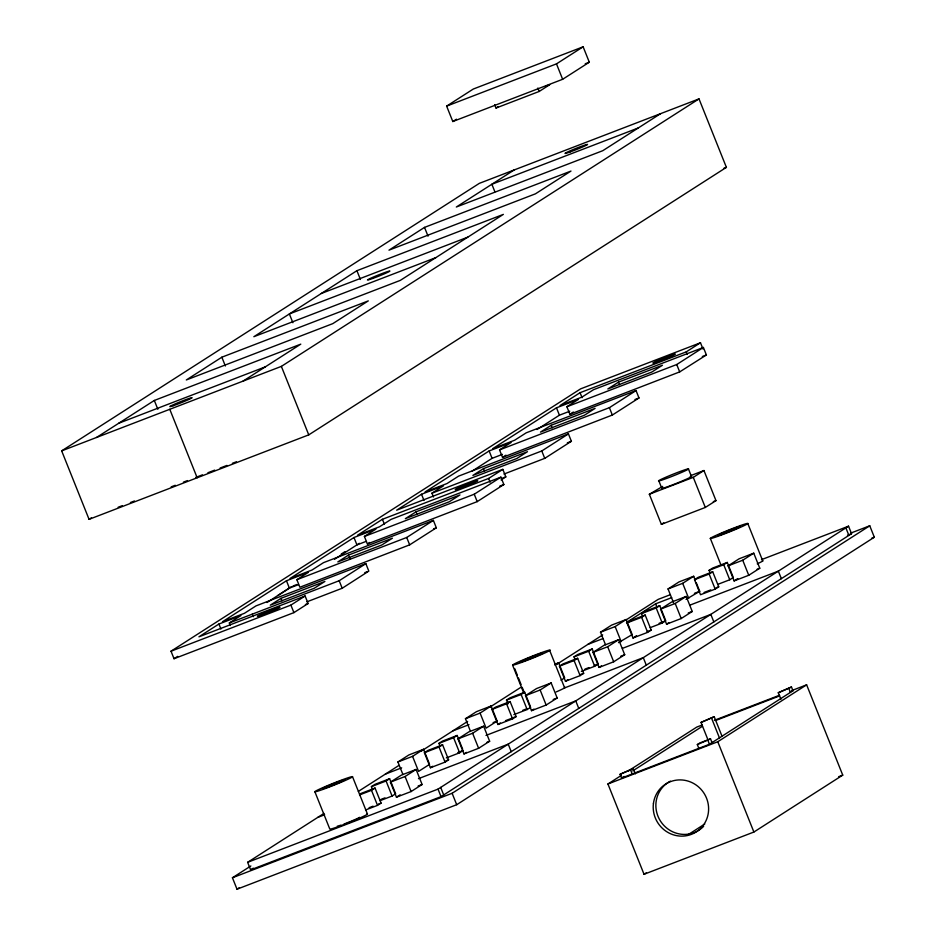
<?xml version="1.0" encoding="UTF-8"?>
<svg xmlns="http://www.w3.org/2000/svg" width="936" height="936" viewBox="0 0 936 936"><rect width="100%" height="100%" fill="white"/><g stroke="black" fill="none" stroke-linecap="round" stroke-linejoin="round"><path stroke-width="1.4" d="M359.377 543.313L334.573 559.248M503.977 474.049L544.74 458.359L571.393 441.277L568.433 433.894L458.593 476.131L447.045 483.526L425.073 491.973L489.13 450.953L511.091 442.506L499.543 449.9L502.55 457.423L612.343 415.046L638.995 397.964L636.047 390.581L526.207 432.83L514.648 440.224L492.687 448.672L556.475 407.815L578.436 399.368L566.888 406.762L569.895 414.285L573.347 412.027M502.55 457.423L506.002 455.165M267.053 602.503L291.26 586.767M341.23 554.077L344.893 551.69M306.879 601.836L342.202 588.253L368.819 571.1L365.847 563.659L255.996 605.896L244.448 613.291L222.475 621.738L286.451 580.765L308.424 572.317L296.876 579.712L299.883 587.235L409.664 544.846L436.34 527.81L433.38 520.404L323.528 562.641L311.98 570.036L290.008 578.483L353.983 537.51L375.956 529.062L364.408 536.457L367.415 543.98L369.72 542.482M446.636 106.119L473.288 89.037L583.14 46.8L589.306 62.209L562.641 79.291L452.802 121.528L446.636 106.119L556.487 63.87L583.14 46.8M452.802 121.528L456.44 119.2M494.653 104.668L496.01 108.049L498.338 106.552M496.01 108.049L539.218 91.436L549.701 84.72L545.653 86.276M61.671 450.871L479.314 183.362L699.005 98.888L726.394 167.357L308.751 434.866L89.06 519.34L61.671 450.871L281.362 366.385L699.005 98.888M96.548 437.463L154.323 400.456L300.784 344.144L243.009 381.139M221.844 357.201L186.311 379.969L332.771 323.645L368.304 300.889L221.844 357.201L225.365 365.988M356.909 270.691L253.843 336.714L400.292 280.39L503.369 214.379L356.909 270.691L360.418 279.478M424.523 227.389L388.978 250.158L535.439 193.834L570.983 171.066L424.523 227.389L428.033 236.164M514.192 169.954L456.323 207.02L602.784 150.696L660.652 113.63M89.06 519.34L91.517 517.772M230.35 625.482L229.343 622.966L240.891 615.572L218.93 624.019L198.923 636.831L305.113 595.998L308.12 603.521L293.904 612.624L174.026 658.722L171.019 651.199L580.601 388.861L700.479 342.751L702.983 349.023M501.088 479.922L505.826 476.88L502.819 469.357L488.604 478.46L382.426 519.293L357.54 535.228L379.513 526.781L391.061 519.386L500.912 477.149L503.86 484.532L477.208 501.626L367.415 543.98M433.438 496.969L431.941 493.202L443.488 485.807L421.516 494.255L396.642 510.19L502.819 469.357M700.479 342.751L686.263 351.866L580.074 392.699L560.02 405.534L581.993 397.086L593.541 389.692L703.392 347.455L706.399 354.966L679.688 371.896L569.895 414.285M174.026 658.722L177.711 656.358M277.852 595.542L289.399 588.136L298.455 584.661M472.095 471.136L492.079 458.336L502.421 454.358M537.1 429.484L559.424 415.186L569.755 411.22M280.952 598.35L270.293 605.171L314.227 588.276L324.897 581.455L280.952 598.35L281.958 600.853M348.485 555.095L337.826 561.916L381.759 545.021L392.43 538.2L348.485 555.095L349.994 558.85M416.017 511.84L405.358 518.661L449.292 501.766L459.95 494.945L416.017 511.84L417.023 514.344M483.549 468.585L472.891 475.406L516.824 458.511L527.483 451.69L483.549 468.585L484.555 471.089M551.164 425.272L540.493 432.104L584.438 415.21L595.097 408.377L551.164 425.272L552.158 427.787M618.497 382.145L607.838 388.966L651.772 372.072L662.442 365.251L618.497 382.145L619.503 384.649M171.019 651.199L290.897 605.101L305.113 595.998M229.343 622.966L339.183 580.73L365.847 563.659M296.876 579.712L406.715 537.475L433.38 520.404M364.408 536.457L474.248 494.22L500.912 477.149M431.941 493.202L541.78 450.965L568.433 433.894M499.543 449.9L609.394 407.663L636.047 390.581M566.888 406.762L676.728 364.525L703.392 347.455M690.628 475.652L703.942 470.527L715.981 500.631L705.311 507.452L661.378 524.359L649.338 494.255L662.665 486.404M649.338 494.255L693.283 477.36L703.942 470.527M661.378 524.359L663.753 522.838M402.925 774.517L397.917 761.974L408.938 754.919L423.575 749.28L429.097 763.074M470.457 731.262L465.449 718.719L476.459 711.664L491.107 706.025L497.133 721.083L486.112 728.138L480.086 713.092L491.107 706.025M605.522 644.752L600.502 632.209L611.524 625.154L626.172 619.515L632.186 634.573L618.509 642.646M673.557 602.749L668.035 588.955L679.056 581.899L693.705 576.272L695.202 580.027M397.917 761.974L412.565 756.346L423.575 749.28M554.966 665.133L558.64 662.77L564.665 677.828L560.992 680.179M600.502 632.209L615.151 626.582L626.172 619.515M668.035 588.955L682.683 583.327L693.705 576.272M761.506 559.646L848.542 526.172L851.549 533.695L441.031 796.641L250.637 869.86L247.63 862.325L323.961 813.431M358.348 791.411L398.865 765.461M420.966 751.304L467.626 721.422M489.727 707.265L520.416 687.609M557.259 664.01L602.679 634.912M626.008 619.971L658.148 599.391L670.387 594.676M626.488 622.475L655.61 603.825L671.685 597.648M372.434 789.13L371.428 786.626L374.985 784.345L389.622 778.717L395.647 793.763L392.09 796.045L380.11 800.654M424.382 752.708L427.939 750.426L442.588 744.799L448.601 759.845L445.045 762.126L430.408 767.754L424.382 752.708L439.031 747.068L442.588 744.799M439.955 745.875L438.961 743.371L442.506 741.09L457.154 735.462L462.676 749.256M491.915 709.453L495.472 707.171L510.12 701.544L516.134 716.59L512.577 718.871L497.94 724.499L491.915 709.453L506.563 703.813L510.12 701.544M507.991 703.884L506.493 700.116L510.038 697.835L524.686 692.207L530.209 706.001M559.447 666.198L563.004 663.917L577.652 658.289L583.666 673.335L580.109 675.616L565.461 681.244L559.447 666.198L574.096 660.559L577.652 658.289M575.02 659.365L574.014 656.861L577.57 654.58L592.219 648.952L598.233 663.998L594.688 666.28L581.373 671.393M626.98 622.943L630.536 620.662L645.173 615.034L651.199 630.08L647.642 632.362L632.993 637.989L626.98 622.943L641.628 617.304L645.173 615.034M642.552 616.11L641.546 613.606L645.103 611.325L659.751 605.697L665.765 620.743L662.22 623.025L650.227 627.635M694.512 579.688L698.057 577.407L712.705 571.779L718.731 586.825L715.174 589.107L700.526 594.734L694.512 579.688L709.149 574.049L712.705 571.779M710.085 572.855L709.078 570.352L712.635 568.07L727.284 562.442L733.297 577.489L729.741 579.77L717.76 584.38M850.648 533.134L869.755 525.786L874.329 537.229L456.698 804.714L237.007 889.2L232.432 877.757L250.86 865.964M359.518 794.933L371.498 790.323L375.055 788.053L381.069 803.1L377.524 805.381L365.531 809.979M371.428 786.626L386.077 780.998L389.622 778.717M438.961 743.371L453.597 737.743L457.154 735.462M506.493 700.116L521.13 694.489L524.686 692.207M574.014 656.861L588.662 651.234L592.219 648.952M641.546 613.606L656.194 607.979L659.751 605.697M709.078 570.352L723.727 564.724L727.284 562.442M250.637 869.86L253.305 868.152M390.429 782.133L401.45 775.078L416.099 769.45L422.113 784.497L411.091 791.552L396.454 797.191L390.429 782.133L405.077 776.506L416.099 769.45M457.961 738.878L468.983 731.823L483.631 726.196L489.645 741.242L478.624 748.297L463.987 753.936L457.961 738.878L472.61 733.251L483.631 726.196M525.494 695.623L536.515 688.568L551.164 682.941L557.177 697.987L546.156 705.042L531.508 710.681L525.494 695.623L540.142 689.996L551.164 682.941M593.026 652.369L604.048 645.313L618.684 639.686L624.71 654.732L613.688 661.787L599.04 667.427L593.026 652.369L607.675 646.741L618.684 639.686M660.559 609.114L671.58 602.059L686.217 596.431L692.242 611.477L681.221 618.532L666.572 624.172L660.559 609.114L675.207 603.486L686.217 596.431M728.091 565.859L739.101 558.804L753.749 553.176L759.775 568.222L748.753 575.277L734.105 580.917L728.091 565.859L742.728 560.231L753.749 553.176M429.601 764.338L418.579 771.393L412.565 756.346M686.041 599.391L699.718 591.318L696.208 582.531M237.007 889.2L239.464 887.632M430.408 767.754L432.771 766.233M497.94 724.499L500.304 722.978M565.461 681.244L567.836 679.723M632.993 637.989L636.55 635.708M446.308 757.903L459.623 752.79L463.18 750.508L457.856 752.556M513.841 714.648L527.155 709.535L530.712 707.253M396.454 797.191L400.128 794.828M463.987 753.936L466.432 752.368M531.508 710.681L533.965 709.114M599.04 667.427L601.497 665.859M666.572 624.172L669.018 622.604M734.105 580.917L737.779 578.565M247.63 862.325L438.025 789.118L848.542 526.172M232.432 877.757L452.123 793.283L869.755 525.786M780.917 699.321L778.272 692.734L791.47 687.001L792.979 690.768L709.453 744.26L621.574 778.062L620.077 774.294L633.262 768.561L635.368 773.826M707.944 739.756L701.017 722.44L714.215 716.707L722.089 736.41M791.716 690.569L806.633 684.836L842.739 775.125L753.889 832.034L644.038 874.282L607.932 783.994L621.317 775.417M628.618 770.737L696.782 727.073L702.211 724.99M620.077 774.294L633.262 768.561M701.017 722.44L714.215 716.707M621.574 778.062L624.148 776.4M632.724 770.913L702.527 726.207M698.829 748.344L697.332 744.588L699.906 742.938L710.529 738.855L712.027 742.611M697.332 744.588L710.529 738.855M778.272 692.734L791.47 687.001M607.932 783.994L717.772 741.745L806.633 684.836M688.802 834.245L704.761 824.019M644.038 874.282L646.472 872.726M634.936 399.532L638.995 397.964M567.321 442.845L571.393 441.277M499.801 486.112L503.86 484.532M433.625 528.852L436.34 527.81M364.759 572.668L367.474 571.627M585.234 63.777L589.306 62.209M638.329 127.939L491.868 184.252L494.875 191.786M321.364 293.459L467.825 237.136M435.837 257.634L289.376 313.946L292.886 322.733M723.668 168.398L726.394 167.357M118.778 423.224L265.239 366.9M118.135 507.253L122.218 505.686M130.373 502.55L134.456 500.971M171.183 486.86L175.254 485.281M183.421 482.145L187.492 480.577M195.659 477.442L202.457 474.833M207.897 472.738L214.695 470.118M220.135 468.023L226.933 465.414M232.374 463.32L236.457 461.752M702.328 356.534L706.399 354.966M501.743 478.448L505.826 476.88M365.999 541.441L356.944 544.916L353.983 537.51M293.015 586.018L296.899 584.52M305.393 604.562L308.12 603.521M713.314 501.649L715.981 500.631M694.395 593.365L699.718 591.318M757.107 569.252L759.775 568.222M847.478 535.263L851.549 533.695M704.083 592.453L710.74 589.902M716.063 587.855L718.731 586.825M587.948 644.354L602.913 638.598M689.949 605.124L778.342 571.135L781.361 578.659M871.603 538.27L874.329 537.229M659.108 623.306L664.443 621.258M554.65 664.314L558.64 662.77M688.241 613.01L692.242 611.477M647.197 631.613L651.199 630.08M622.417 648.379L710.822 614.39L713.829 621.913M584.918 669.123L588.919 667.59M594.243 665.543L598.233 663.998M620.708 656.265L624.71 654.732M465.449 718.719L480.086 713.092M579.676 674.868L583.666 673.335M452.884 730.864L468.995 724.663M522.721 710.33L526.711 708.798M493.132 722.615L497.133 721.083M553.188 699.52L557.177 697.987M505.487 720.685L516.134 716.59M385.351 774.119L401.673 767.836M485.995 735.415L575.757 700.9L578.764 708.423M486.989 742.271L489.645 741.242M360.407 793.681L375.055 788.053M445.945 760.874L448.601 759.845M317.83 817.374L324.628 814.753M418.462 778.67L508.225 744.155L511.231 751.678M380.999 799.402L384.988 797.858M418.123 786.029L422.113 784.497M369.088 807.709L373.09 806.177M378.413 804.118L381.069 803.1M714.414 720.299L779.501 695.261M715.724 720.474L779.641 695.893M790.323 691.786L792.979 690.768M838.679 776.693L842.739 775.125M845.875 527.881L848.893 535.404M686.263 351.866L687.258 354.37M747.817 523.598A20.288 1.03 -21.8 0 1 718.158 536.223A20.288 1.03 -21.8 0 1 721.211 533.099A20.288 1.03 -21.8 0 1 747.817 523.598L762.758 560.945M556.487 63.87L562.641 79.291M676.728 364.525L679.688 371.896M742.728 560.231L748.753 575.277M788.896 688.65L790.405 692.418M537.861 88.042L539.218 91.436M693.283 477.36L705.311 507.452M688.486 469.03A16.064 0.807 -21.8 0 1 665.005 479.021A16.064 0.807 -21.8 0 1 667.403 476.553A16.064 0.807 -21.8 0 1 688.486 469.03L691.493 476.553M723.727 564.724L729.741 579.77M710.307 538.352L720.977 565.028M709.149 574.049L715.174 589.107M658.78 480.718L661.787 488.241M682.683 583.327L688.709 598.373M609.394 407.663L612.343 415.046M675.207 603.486L681.221 618.532M711.641 718.368L719.538 738.118M580.074 392.699L582.087 397.706M717.772 741.745L753.889 832.034M655.61 603.825L656.698 606.528M656.194 607.979L662.22 623.025M707.944 740.505L709.453 744.26M641.628 617.304L647.642 632.362M556.475 407.815L559.424 415.186M646.296 665.168L643.289 657.645L564.654 687.878L549.713 650.532A20.288 1.03 -21.8 0 0 526.102 658.628A20.288 1.03 -21.8 0 0 518.404 663.554A20.288 1.03 -21.8 0 0 549.713 650.532M615.151 626.582L621.176 641.628M541.78 450.965L544.74 458.359M607.675 646.741L613.688 661.787M588.662 651.234L594.688 666.28M630.688 770.211L632.198 773.978M574.096 660.559L580.109 675.616M489.13 450.953L492.079 458.336M488.604 478.46L490.113 482.227M474.248 494.22L477.208 501.626M540.142 689.996L546.156 705.042M514.706 668.62L517.374 675.289M518.439 677.957L521.106 684.625M522.171 687.293L523.774 691.294M512.577 665.11L523.774 693.12M521.13 694.489L527.155 709.535M506.563 703.813L512.577 718.871M421.516 494.255L423.996 500.456M406.715 537.475L409.664 544.846M472.61 733.251L478.624 748.297M382.426 519.293L384.427 524.312M453.597 737.743L459.623 752.79M439.031 747.068L445.045 762.126M281.362 366.385L308.751 434.866M452.123 793.283L456.698 804.714M440.692 787.41L443.699 794.933M438.025 789.118L441.031 796.641M339.183 580.73L342.202 588.253M405.077 776.506L411.091 791.552M386.077 780.998L392.09 796.045M371.498 790.323L377.524 805.381M286.451 580.765L289.399 588.136M290.897 605.101L293.904 612.624M352.533 776.728A20.288 1.03 -21.8 0 1 323.891 789.071A20.288 1.03 -21.8 0 1 324.663 786.837A20.288 1.03 -21.8 0 1 352.533 776.728L367.462 814.074M252.252 614.156L253.258 616.672M169.779 409.301L197.168 477.769M314.859 791.692L329.8 829.039A20.288 1.03 -21.8 0 0 350.649 821.855A20.288 1.03 -21.8 0 0 366.947 813.992M154.323 400.456L157.833 409.243M218.93 624.019L220.931 629.039M703.626 826.348A28.396 27.425 57.4 0 1 661.541 822.639A28.396 27.425 57.4 0 1 670.422 781.139M690.195 476.623A16.064 0.807 -21.8 0 1 677.208 483.046A16.064 0.807 -21.8 0 1 662.653 487.668M564.42 687.398A20.288 1.03 -21.8 0 1 556.148 691.95M762.571 560.734A20.288 1.03 -21.8 0 1 757.236 563.835M359.623 817.339A12.168 0.62 -21.8 0 1 351.819 820.93M350.86 821.317A12.168 0.62 -21.8 0 1 346.928 822.896M345.969 823.27A12.168 0.62 -21.8 0 1 344.097 823.972M340.833 825.154A12.168 0.62 -21.8 0 1 338.984 825.751M337.791 826.067A12.168 0.62 -21.8 0 1 337.334 826.078M653.445 803.38A28.396 27.425 57.4 0 0 691.435 834.35A28.396 27.425 57.4 0 0 697.835 786.31A28.396 27.425 57.4 0 0 653.445 803.38M262.279 614.929A12.168 0.62 -21.8 0 0 279.981 607.37A12.168 0.62 -21.8 0 0 263.882 613.138A12.168 0.62 -21.8 0 0 262.279 614.929M458.617 488.767A12.168 0.62 -21.8 0 0 477.407 480.952A12.168 0.62 -21.8 0 0 463.238 485.807A12.168 0.62 -21.8 0 0 458.617 488.767M658.137 361.507A12.168 0.62 -21.8 0 0 675.371 354.089A12.168 0.62 -21.8 0 0 658.71 360.126A12.168 0.62 -21.8 0 0 658.137 361.507M373.008 278.355A12.168 0.62 -21.8 0 0 389.902 271.031A12.168 0.62 -21.8 0 0 372.891 277.255A12.168 0.62 -21.8 0 0 373.008 278.355M173.09 405.768A12.168 0.62 -21.8 0 0 191.88 397.952A12.168 0.62 -21.8 0 0 177.711 402.819A12.168 0.62 -21.8 0 0 173.09 405.768M570.012 151.995A12.168 0.62 -21.8 0 0 587.539 144.483A12.168 0.62 -21.8 0 0 571.229 150.357A12.168 0.62 -21.8 0 0 570.012 151.995M721.258 534.561A12.168 0.62 -21.8 0 0 740.048 526.746A12.168 0.62 -21.8 0 0 725.88 531.613A12.168 0.62 -21.8 0 0 721.258 534.561M523.598 661.167A12.168 0.62 -21.8 0 0 542.389 653.351A12.168 0.62 -21.8 0 0 528.243 658.195A12.168 0.62 -21.8 0 0 523.598 661.167M325.892 787.808A12.168 0.62 -21.8 0 0 344.682 779.992A12.168 0.62 -21.8 0 0 330.513 784.848A12.168 0.62 -21.8 0 0 325.892 787.808"/></g></svg>
